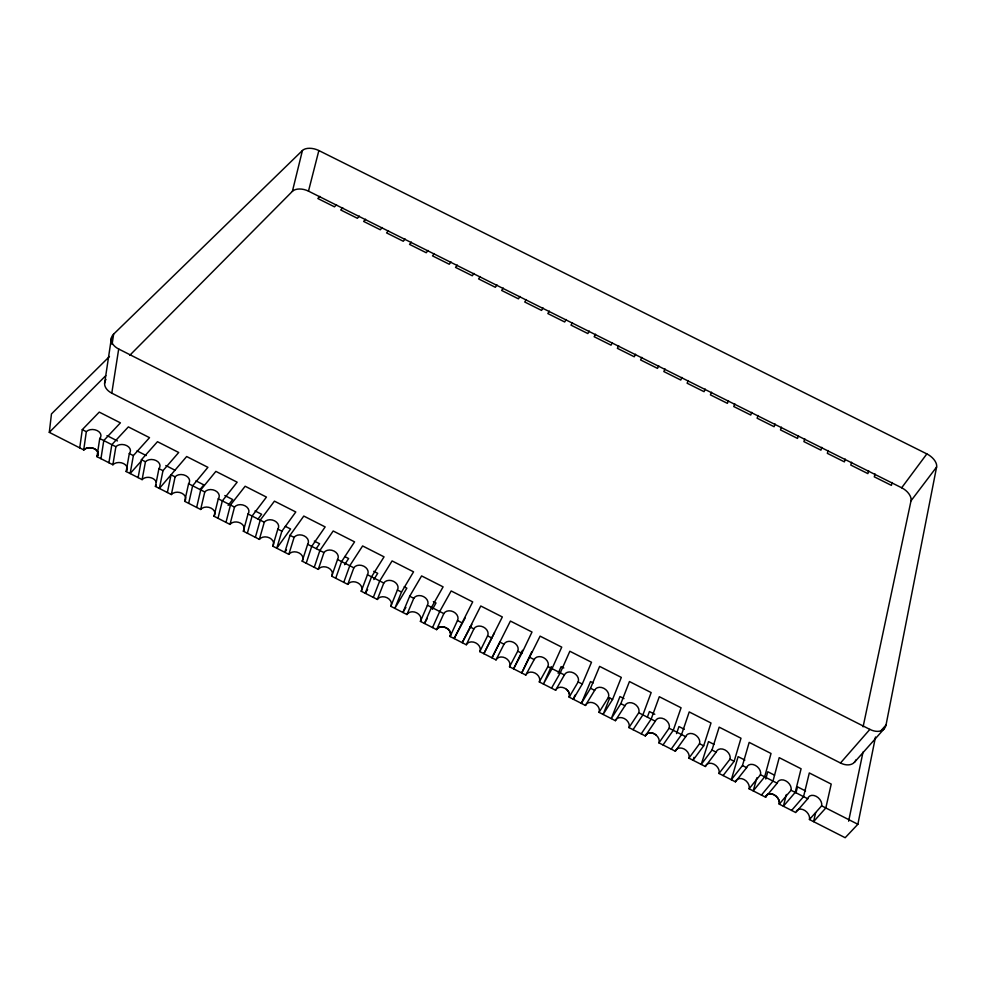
<?xml version="1.0" encoding="UTF-8"?>
<svg xmlns="http://www.w3.org/2000/svg" width="986" height="986" viewBox="0 0 986 986"><rect width="100%" height="100%" fill="white"/><g stroke="black" fill="none" stroke-linecap="round" stroke-linejoin="round"><path stroke-width="1.48" d="M244.281 528.36A7.678 5.78 11.9 0 0 238.489 522.321A7.678 5.78 11.9 0 0 230.021 524.416L214.011 516.257A7.715 5.743 10.5 0 0 211.103 508.147A7.715 5.743 10.5 0 0 200.676 509.466L184.69 501.332A7.752 5.706 9.3 0 0 181.905 493.283A7.752 5.706 9.3 0 0 171.379 494.553L155.418 486.418L158.931 468.621A7.888 5.669 8.7 0 0 156.219 460.622A7.888 5.669 8.7 0 0 145.46 461.768L142.107 479.627L126.183 471.53A7.839 5.62 7.3 0 0 123.644 463.617A7.839 5.62 7.3 0 0 112.909 464.776L96.985 456.666A7.876 5.583 6.4 0 0 94.57 448.815A7.876 5.583 6.4 0 0 83.748 449.912L49.3 432.361L51.457 413.935L109.471 356.501M79.743 447.866L82.294 429.625L99.253 412.111L120.403 422.858L103.776 440.557L100.954 458.675M83.724 449.899L86.324 431.683L82.294 429.625M104.602 383.308L111.467 337.717M112.071 344.434L113.636 334.118L302.431 150.501A12.621 7.124 16.7 0 1 318.86 150.55L926.852 453.905A12.855 7.309 34.1 0 1 936.601 467.044L886.032 724.993L881.09 730.577M86.324 431.683A7.987 5.583 6.9 0 1 97.281 430.635A7.987 5.583 6.9 0 1 99.746 438.511L96.973 456.641A7.876 5.571 6.4 0 0 94.557 448.803A7.876 5.571 6.4 0 0 83.736 449.899M855.947 759.898A15.554 10.747 42 0 1 840.479 763.004L111.788 393.155L118.69 349.019A15.739 10.353 9.6 0 1 113.636 334.118M108.916 462.73L111.837 444.661L128.353 426.901L149.527 437.661L133.356 455.606L130.152 473.539L141.183 461.177M112.885 464.751L115.867 446.72L99.746 438.511M126.159 471.518L129.314 453.56A7.937 5.633 7.7 0 0 126.726 445.623A7.937 5.633 7.7 0 0 115.867 446.72M138.114 477.606L141.429 459.722L157.477 441.703L178.7 452.488L162.973 470.679L159.387 488.427L186.662 456.53L207.91 467.327L192.64 485.778L188.671 503.341M796.343 811.108A7.999 5.78 44.3 0 1 804.921 810.554A7.999 5.78 44.3 0 1 809.457 819.539L845.175 837.718L857.869 824.271L875.482 737.023M167.374 492.495L171.059 474.796L175.101 476.854A7.851 5.719 9.8 0 1 185.75 475.646A7.851 5.719 9.8 0 1 188.585 483.719L184.665 501.307M848.626 821.19L863.021 752.072M171.354 494.528L175.101 476.854M863.083 726.842L911.015 500.814L936.601 467.044M815.644 812.71L813.586 821.621L825.824 807.965L831.21 784.08L809.309 772.95L803.565 796.639L791.598 810.43M892.071 482.499L891.406 485.383L874.299 476.83L875.013 473.97M196.658 507.42L200.737 489.894L215.872 471.382L237.158 482.191L222.343 500.888L217.992 518.279M200.663 509.454L204.78 491.952A7.814 5.756 11 0 1 215.33 490.683A7.814 5.756 11 0 1 218.288 498.83L213.987 516.245M129.708 355.367L292.398 191.333L302.431 150.501M796.01 792.744L797.464 786.84L805.574 790.969M786.372 794.482L783.389 806.252L795.221 792.387L801.088 768.772L779.211 757.655L772.999 781.085L761.438 795.061M868.617 470.766L867.89 473.625L850.807 465.072L851.571 462.249M292.398 191.333A12.325 7.21 16.3 0 1 308.482 191.136L318.86 150.55M225.991 522.358L230.453 505.017L245.144 486.246L266.442 497.08L252.096 516.023L247.35 533.241M229.997 524.392L234.508 507.075A7.777 5.793 12.3 0 1 244.947 505.756A7.777 5.793 12.3 0 1 248.028 513.965L243.345 531.195L259.404 539.379A7.654 5.817 13.3 0 1 269.622 537.949A7.654 5.817 13.3 0 1 272.765 546.195L277.818 529.125A7.752 5.83 13.7 0 0 274.601 520.842A7.752 5.83 13.7 0 0 264.273 522.223L248.028 513.965M765.802 779.026L767.774 771.742L774.528 775.169M756.866 777.806L753.23 790.895L764.668 776.845L771.015 753.489L749.175 742.384L742.47 765.543L731.316 779.729L738.132 756.656L744.861 760.083M845.187 459.057L844.41 461.879L827.34 453.338L828.166 450.54M255.374 537.321L260.218 520.164L274.441 501.147L295.788 511.98L281.885 531.195L276.77 548.216M259.38 539.367L264.273 522.223M723.108 775.551L734.151 761.315L740.991 738.231L719.176 727.15L711.991 750.038L701.243 764.409L708.515 741.595L713.901 744.331M821.782 447.348L820.944 450.146L803.91 441.617L804.786 438.856M306.215 563.216L311.724 546.367L325.158 526.918L303.787 516.06L290.02 535.324L284.794 552.308L286.519 549.905M272.777 546.182L288.824 554.366L294.087 537.395A7.728 5.867 15.2 0 1 304.317 535.953A7.728 5.867 15.2 0 1 307.657 544.297L302.197 561.17M693.047 760.231L703.684 745.81L711.005 722.997L689.226 711.929L681.56 734.558L671.207 749.113M693.059 760.243L693.984 757.396M798.413 435.664L797.514 438.425L780.493 429.908L781.43 427.172M314.263 567.307L319.871 550.521L333.182 530.986L354.578 541.869L341.612 561.576L335.708 578.24M288.836 554.366A7.629 5.854 14.9 0 1 298.943 552.875A7.629 5.854 14.9 0 1 302.209 561.194L318.293 569.378L323.95 552.591A7.703 5.891 16.9 0 1 334.069 551.088A7.703 5.891 16.9 0 1 337.532 559.506L353.851 567.8A7.691 5.916 18.6 0 1 363.859 566.235A7.691 5.916 18.6 0 1 367.458 574.727L383.788 583.046A7.678 5.941 20.5 0 1 393.697 581.42A7.678 5.941 20.5 0 1 397.42 589.973L401.512 592.056L394.831 608.35L406.848 588.149L404.198 586.793M676.544 733.609L678.96 726.559L684.333 729.295M775.07 423.992L774.109 426.716L757.112 418.212L758.111 415.513M347.811 584.402L331.703 576.194L337.532 559.506M343.769 582.344L349.771 565.73L362.614 545.948L384.047 556.843L371.537 576.81L365.251 593.289L367.605 589.554M353.851 567.8L347.787 584.39A7.592 5.916 18.4 0 1 357.696 582.788A7.592 5.916 18.4 0 1 361.221 591.23L377.367 599.463A7.58 5.928 20.3 0 1 387.153 597.775A7.58 5.928 20.3 0 1 390.789 606.304L406.959 614.537M647.383 717.118L649.429 711.547L654.803 714.271M751.751 412.333L750.74 415.032L733.757 406.528L734.804 403.853M361.221 591.23L367.458 574.727M373.312 597.393L379.709 580.964L392.083 560.923L413.553 571.831L401.512 592.056M623.978 698.593L619.96 696.547L611.295 718.597L620.835 703.647L629.45 681.548L651.167 692.579L642.897 714.875L633.049 729.677M377.342 599.439L383.788 583.046M609.73 697.952L603.136 714.443L612.565 699.444L621.316 677.407L599.624 666.388L590.528 688.24L581.383 703.363M728.457 400.686L727.385 403.348L710.425 394.868L711.535 392.218M390.801 606.291L397.42 589.973M427.357 618.333L424.473 623.448L431.523 607.327L443.096 586.855L421.601 575.923L409.695 596.222L402.904 612.466L405.899 607.401M581.395 703.375L590.515 681.572L593.19 682.941M413.787 598.305L406.947 614.524A7.568 5.953 22.3 0 1 416.647 612.799A7.568 5.953 22.3 0 1 420.406 621.39L436.601 629.635A7.568 5.953 24.4 0 1 446.19 627.848A7.568 5.953 24.4 0 1 450.097 636.488L457.479 620.539A7.666 5.965 24.4 0 0 453.498 611.838A7.666 5.965 24.4 0 0 443.823 613.588L427.431 605.244A7.666 5.953 22.4 0 0 423.573 596.616A7.666 5.953 22.4 0 0 413.787 598.305L409.695 596.222M574.986 695.155L573.26 699.222L582.282 684.037L591.501 662.259L569.846 651.253L560.282 672.846L551.519 688.154M705.187 389.051L704.066 391.688L687.119 383.209L688.277 380.596M420.418 621.377L427.431 605.244M558.138 673.352L561.133 666.622L563.795 667.978M432.546 627.552L439.719 611.493L451.169 590.947L472.701 601.891L454.127 638.546L465.232 617.84M443.823 613.588L436.588 629.623A7.568 5.965 24.4 0 1 446.177 627.835A7.568 5.965 24.4 0 1 450.072 636.488M551.297 666.573L543.409 684.025L552.037 668.644L561.737 647.136L540.106 636.143L521.717 672.97M681.942 377.428L680.771 380.029L663.837 371.562L665.057 368.974M521.73 672.982L531.774 651.697M494.479 632.716L483.855 653.693L502.33 616.953L480.774 605.996L462.224 642.675L471.838 624.495M521.84 653.287L532.009 632.026L510.415 621.057L491.965 657.822L499.914 642.12L504.019 644.215A7.691 5.978 28.4 0 1 513.484 642.354A7.691 5.978 28.4 0 1 517.724 651.191L521.84 653.287L513.595 668.841L522.506 650.279M658.734 365.818L657.502 368.394L640.592 359.939L641.861 357.376M450.097 636.5L466.292 644.758L473.896 628.883A7.678 5.978 26.4 0 1 483.473 627.084A7.678 5.978 26.4 0 1 487.589 635.859L491.694 637.942M496.02 659.893L479.8 651.623L487.589 635.859M635.551 354.22L634.257 356.772L617.359 348.329L618.703 345.79M504.019 644.215L496.007 659.88A7.592 5.978 28.5 0 1 505.387 657.982A7.592 5.978 28.5 0 1 509.528 666.77L525.797 675.053A7.617 5.978 30.5 0 1 535.053 673.081A7.617 5.978 30.5 0 1 539.317 681.942L555.611 690.249A7.641 5.965 32.5 0 1 564.768 688.216A7.641 5.965 32.5 0 1 569.156 697.139L585.474 705.458A7.666 5.953 34.4 0 1 594.521 703.363A7.666 5.953 34.4 0 1 599.044 712.36L615.375 720.68A7.703 5.941 36.2 0 1 624.311 718.535A7.703 5.941 36.2 0 1 628.969 727.606L645.325 735.938A7.74 5.928 37.8 0 1 655.838 734.804M509.528 666.77L517.724 651.191M612.38 342.635L611.037 345.162L594.164 336.719L595.556 334.217M525.772 675.04L534.19 659.572A7.715 5.978 30.4 0 1 543.545 657.637A7.715 5.978 30.4 0 1 547.92 666.548L564.399 674.942A7.74 5.978 32.3 0 1 573.655 672.957A7.74 5.978 32.3 0 1 578.153 681.942L582.282 684.037M539.33 681.942L547.92 666.548M432.41 609.373L436.009 602.976L433.359 601.633M589.246 331.074L587.841 333.564L570.993 325.133L572.435 322.668M555.599 690.225L564.399 674.942M578.153 681.942L569.156 697.139A7.629 5.965 32.5 0 0 566.445 689.3M566.137 319.513L564.682 321.978L547.846 313.56L549.35 311.12M585.45 705.434L594.657 690.336A7.765 5.965 34.1 0 1 603.802 688.29A7.765 5.965 34.1 0 1 608.424 697.348L612.565 699.444M543.064 307.965L541.548 310.405L524.737 301.999L526.29 299.584M373.83 579.571L377.712 573.322L373.743 571.313M599.044 712.36L608.424 697.348M615.363 720.667L624.964 705.754A7.802 5.953 35.8 0 1 633.998 703.647A7.802 5.953 35.8 0 1 638.755 712.767L655.308 721.197A7.839 5.928 37.4 0 1 664.231 719.028A7.839 5.928 37.4 0 1 669.124 728.223L685.701 736.665A7.888 5.916 38.9 0 1 694.514 734.434A7.888 5.916 38.9 0 1 699.542 743.703L703.684 745.81M520.004 296.441L518.426 298.844L501.64 290.439L503.254 288.06M344.595 564.695L348.625 558.532L344.669 556.523M628.969 727.594L638.755 712.767M641.22 733.843L651.167 719.09L659.314 696.72L681.067 707.775L673.265 730.33L663.023 744.948M655.308 721.197L645.312 735.926A7.74 5.916 37.8 0 1 654.174 733.744A7.74 5.916 37.8 0 1 658.944 742.877L675.324 751.209A7.789 5.904 39.4 0 1 684.037 748.941A7.789 5.904 39.4 0 1 688.943 758.148L705.36 766.516A7.839 5.879 40.8 0 1 713.963 764.175A7.839 5.879 40.8 0 1 719.004 773.468L735.433 781.836A7.888 5.854 42.1 0 1 743.937 779.445A7.888 5.854 42.1 0 1 749.101 788.788L765.567 797.181A7.95 5.817 43.3 0 1 773.973 794.741A7.95 5.817 43.3 0 1 779.273 804.145L795.739 812.538L807.744 798.759A8.11 5.793 43.8 0 1 816.1 796.281A8.11 5.793 43.8 0 1 821.646 805.833L857.869 824.271M496.969 284.929L495.342 287.296L478.58 278.902L480.244 276.561M316.247 548.623L319.587 543.754L314.312 541.08M658.931 742.865L669.124 728.223M276.783 548.228L290.587 529.001L285.311 526.327M473.97 273.418L472.294 275.76L455.532 267.391L457.257 265.061M675.299 751.196L685.701 736.665M688.943 758.148L699.542 743.703M911.015 500.814A12.535 7.395 34.6 0 0 901.672 487.774L926.852 453.905M258.061 519.018L261.623 514.273L255.041 510.933M450.996 261.931L449.259 264.248L432.521 255.879L434.296 253.587M705.335 766.492L716.144 752.158A7.937 5.891 40.3 0 1 724.846 749.865A7.937 5.891 40.3 0 1 729.997 759.195L734.151 761.315M719.004 773.455L729.997 759.195M228.111 505.411L232.696 499.557L224.82 495.551M428.035 250.456L426.248 252.736L409.535 244.38L411.359 242.112M735.42 781.812L746.636 767.663A7.999 5.854 41.6 0 1 755.214 765.309A7.999 5.854 41.6 0 1 760.502 774.725L777.165 783.204A8.048 5.83 42.8 0 1 785.632 780.789A8.048 5.83 42.8 0 1 791.055 790.267L807.744 798.759M749.101 788.788L760.502 774.725M200.035 489.5L203.819 484.878L195.955 480.872M405.11 238.994L403.274 241.25L386.574 232.893L388.459 230.662M777.165 783.204L765.543 797.156A7.95 5.817 43.2 0 1 773.961 794.728A7.95 5.817 43.2 0 1 779.248 804.145L791.055 790.267M382.211 227.544L380.313 229.763L363.637 221.419L365.572 219.225M840.479 763.004L869.874 729.393A16.023 10.747 41 0 0 886.032 724.993M854.443 762.289L884.122 728.814M359.335 216.107L357.388 218.3L340.725 209.969L342.721 207.787M809.444 819.514L821.646 805.833M336.497 204.681L334.488 206.838L317.837 198.519L319.895 196.374M49.3 432.361L105.773 375.641M308.482 191.136L901.672 487.774M118.69 349.019L869.874 729.393M106.993 435.615L117.433 440.927M137.042 450.898L146.187 455.557M165.821 465.54L174.99 470.211M129.314 453.56L133.356 455.606M141.429 459.722L145.46 461.768M158.931 468.621L162.973 470.679M188.585 483.719L204.78 491.952M218.288 498.83L234.508 507.075M277.818 529.125L281.885 531.195M290.02 535.324L294.087 537.395M307.657 544.297L323.95 552.591M457.479 620.539L461.584 622.622M469.792 626.8L473.896 628.883M530.074 657.477L534.19 659.572M590.528 688.24L594.657 690.336M620.835 703.647L624.964 705.754M711.991 750.038L716.144 752.158M742.47 765.543L746.636 767.663M318.281 569.366A7.605 5.879 16.6 0 1 328.289 567.813A7.605 5.879 16.6 0 1 331.69 576.194M244.084 529.852A7.678 5.78 11.9 0 1 243.369 531.22M156.219 485.1A7.789 5.669 8.3 0 1 155.406 486.418M142.132 479.652A7.789 5.669 8.3 0 1 149.909 477.495A7.789 5.669 8.3 0 1 156.269 482.166M466.279 644.733A7.58 5.965 26.4 0 1 475.757 642.897A7.58 5.965 26.4 0 1 479.775 651.623M111.788 393.155A15.283 10.365 8.7 0 1 104.812 381.964M105.28 380.67A15.283 10.365 8.7 0 1 105.983 379.45"/></g></svg>
